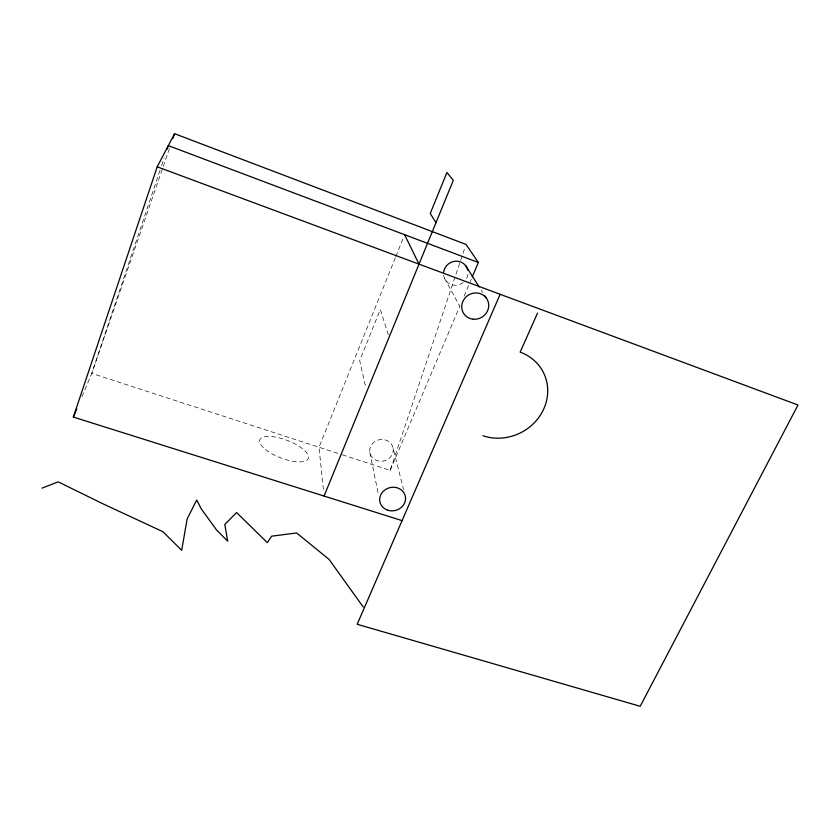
<?xml version="1.0" encoding="UTF-8"?>
<svg xmlns="http://www.w3.org/2000/svg" width="840" height="840" viewBox="0 0 840 840"><rect width="100%" height="100%" fill="white"/><g stroke="black" fill="none" stroke-linecap="round" stroke-linejoin="round"><path stroke-width="0.63" stroke-dasharray="4.2 3.15" d="M159.999 170.384L91.77 373.391L80.819 399.368M161.658 165.428L164.157 158.004M342.321 454.818L390.18 470.369L465.161 246.897M169.449 148.533L91.77 373.391L341.093 454.419M395.325 257.775L319.011 447.237L323.526 490.906M395.819 256.557L403.641 237.122M390.18 470.369L460.016 305.75M464.09 296.142L471.23 279.31M481.288 290.22L482.643 292.362M444.497 278.271L459.596 305.907M388.332 334.793L380.331 309.53L359.688 360.581L365.894 388.048M393.141 448.382A11.834 10.857 -13.6 0 1 377.108 460.667A11.834 10.857 -13.6 0 1 374.168 442.071A11.834 10.857 -13.6 0 1 393.141 448.382L403.536 489.384M369.82 452.445L378.546 495.096M467.954 274.407A12.411 11.886 -34.2 0 1 466.106 279.353M463.218 282.524A12.411 11.886 -34.2 0 1 443.667 275.268M265.461 449.495A25.988 9.324 21 0 0 307.178 460.016A25.988 9.324 21 0 0 279.594 437.966A25.988 9.324 21 0 0 265.461 449.495"/><path stroke-width="1.26" d="M402.087 520.621L73.343 417.07L157.196 166.814L174.562 133.707L465.99 244.409L478.37 262.49L472.248 276.917M167.066 149.331L168.315 145.625L478.37 262.49M172.862 138.653L174.562 133.707M324.062 496.041L453.338 180.285L446.922 172.494L430.238 213.486L435.992 222.642M73.343 417.07L76.829 408.807M500.136 294.294L357.179 624.278L640.196 706.293L798 405.017L157.196 166.814M537.527 313.1L520.149 352.149A47.334 43.575 -27.3 0 1 543.848 408.744A47.334 43.575 -27.3 0 1 482.958 435.75M42 488.156L58.181 481.856L102.963 503.822L162.876 531.688L181.692 550.316L187.131 518.973L196.728 500.01L201.401 509.103L216.636 530.082L227.703 541.191L224.805 524.454L236.554 512.526L267.33 542.63L271.656 536.183L296.594 532.959L329.06 559.388L363.237 607.026M465.602 265.577L479.241 286.996M484.691 295.575L486.056 297.717M404.618 234.696L419.003 264.138M443.678 272.118A12.411 11.886 -34.2 0 1 455.343 261.209A12.411 11.886 -34.2 0 1 467.796 270.239M473.277 319.211A13.703 12.957 -32.2 0 0 487.778 300.636A13.703 12.957 -32.2 0 0 464.656 298.452A13.703 12.957 -32.2 0 0 473.277 319.211M387.786 510.216A12.999 11.729 -14.1 0 0 405.426 496.839A12.999 11.729 -14.1 0 0 384.647 490.119A12.999 11.729 -14.1 0 0 387.786 510.216"/></g></svg>
